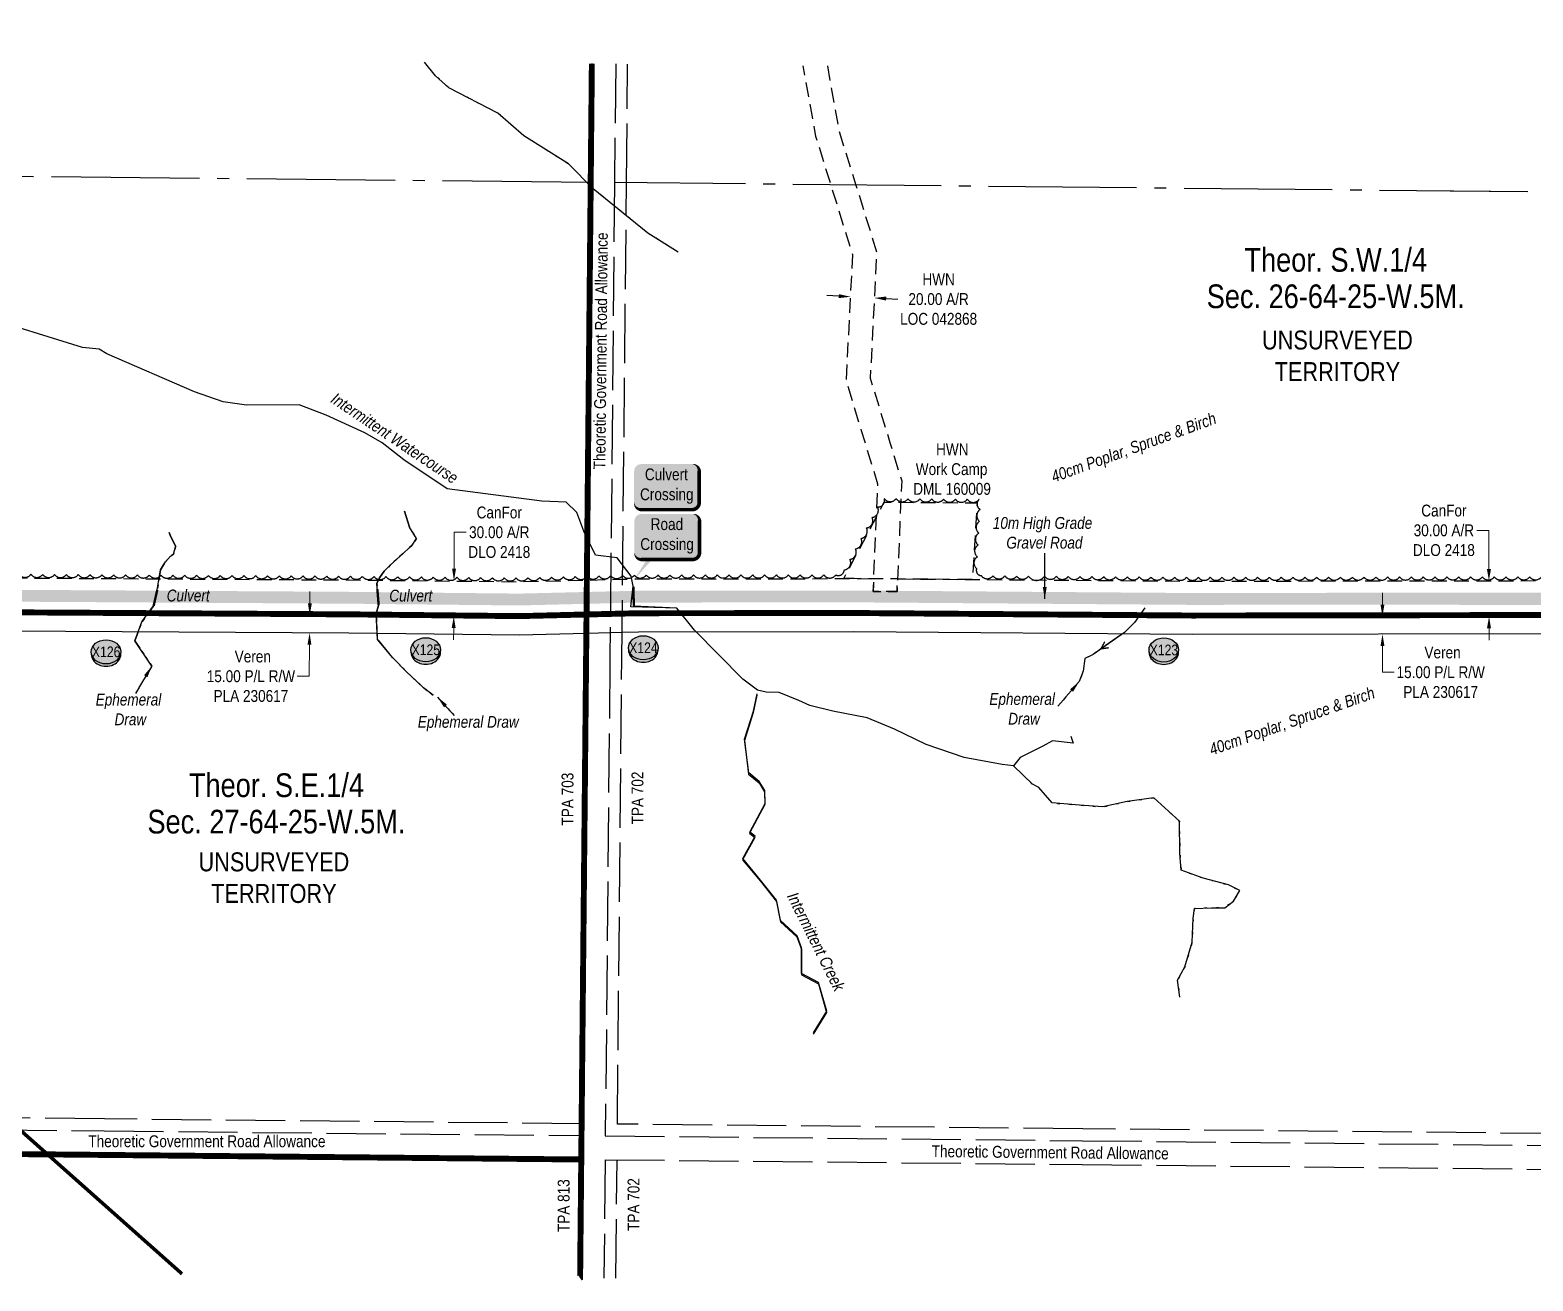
# Model space of a CAD drawing. Extents: x 454172 to 490274, y 6043290 to 6049925.
# Drawn here: x 455440 to 456708, y 6045896 to 6046952 of the extents above; entities that cross this region are included whole.
import ezdxf
from ezdxf.enums import TextEntityAlignment as Align

# ---------------------------------------------------------------- set-up
doc = ezdxf.new("R2010")
doc.units = 0
doc.header["$LTSCALE"] = 5
doc.header["$PDMODE"] = 35
doc.header["$PDSIZE"] = 5
for name, pattern in [('0', [1, 1, 0]), ('CENTERLINEX3', [5, 2.5, -1, 0.5, -1]), ('DASHDOT2', [12.7, 6.35, -3.175, 0, -3.175]), ('foc-ACCESSROAD', [3.75, 2.5, -1.25]), ('foc-QUARTERLINE', [33, 25, -3, 2, -3]), ('foc-TOPO', [1, 0.2, -0.8]), ('foc-TOPO-ephemeral', [6.25, 3.125, -0.625, 0.625, -0.625, 0.625, -0.625]), ('foc-UNSURVEYED', [12.5, 10, -2.5]), ('foc-WHEELTRACKS', [2, 0.4, -1.6])]:
    doc.linetypes.add(name, pattern=pattern)
doc.layers.get('Defpoints').update_dxf_attribs({"color": 9})
for name, color, linetype in [('AS-ROADS', 254, 'Continuous'), ('AS-WILDLIFE', 131, 'DASHDOT2'), ('C-RW', 13, 'Continuous'), ('C-SYMBOL', 7, 'Continuous'), ('CG-NOTES', 7, 'Continuous'), ('F-AR', 190, 'foc-ACCESSROAD'), ('F-WS', 190, 'foc-ACCESSROAD'), ('L-QSEC', 8, 'foc-QUARTERLINE'), ('L-ROAD-T', 7, 'Continuous'), ('L-SECQ', 8, 'foc-QUARTERLINE'), ('L-UNS-T', 3, 'Continuous'), ('L-USEC', 7, 'foc-UNSURVEYED'), ('P-CROSSINGS', 250, 'Continuous'), ('P-PROPOSED', 10, 'Continuous'), ('T-BUSH', 110, '0'), ('T-BUSH-T', 110, 'Continuous'), ('T-DRAW', 143, 'foc-TOPO-ephemeral'), ('T-GENERAL', 48, 'foc-TOPO'), ('T-WATER', 160, 'Continuous'), ('T-WATER-P3', 160, 'foc-WHEELTRACKS'), ('T-WATER-T', 170, 'Continuous')]:
    doc.layers.add(name, color=color, linetype=linetype)
doc.layers.add('AS-TRAPPER BOUNDARY', color=7, linetype='CENTERLINEX3', true_color=0xb85c00, transparency=0.6)
doc.layers.add('AS-TRAPPER-T', color=7, linetype='Continuous', true_color=0xc26100)
for name, color, linetype, lineweight in [('C-RW-T', 13, 'Continuous', 9), ('F-AR-T', 190, 'Continuous', 9), ('F-WS-T', 190, 'Continuous', 9)]:
    doc.layers.add(name, color=color, linetype=linetype, lineweight=lineweight)
doc.styles.add('175L', font='ARIALN.TTF', dxfattribs={"height": 20})
doc.styles.add('80', font='ARIALN.TTF', dxfattribs={"height": 10})
doc.styles.add('80CG', font='ARIALN.TTF', dxfattribs={"height": 10})
doc.styles.add('80L', font='ARIALN.TTF', dxfattribs={"height": 10})
doc.styles.add('80LS', font='ARIALNI.TTF', dxfattribs={"height": 10})
doc.styles.add('Crossing', font='ARIALN.TTF', dxfattribs={"height": 10})
doc.styles.add('foc-LtypeFont', font='ARIALN.TTF', dxfattribs={"height": 7.35})
doc.linetypes.add('foc-TOPO-flowdirection-NOLINE', pattern='A,0,[">",foc-LtypeFont,S=0.3,R=0,X=0,Y=-0.945],-20,[">",foc-LtypeFont,S=0.3,R=0,X=0,Y=-0.945],0', length=20)
doc.dimstyles.new('Compass 5 000', dxfattribs={"dimscale": 5, "dimtxt": 9, "dimasz": 2, "dimexe": 0.2, "dimexo": 0.0625, "dimgap": 0.5, "dimtad": 0, "dimtih": 1, "dimtoh": 1, "dimzin": 0, "dimdsep": 46, "dimtxsty": '80CG', "dimcen": 0.1, "dimse1": 1, "dimse2": 1, "dimclrd": 256, "dimclrt": 256, "dimaunit": 1, "dimadec": 4, "dimazin": 0, "dimtfac": 0.06, "dimtofl": 0, "dimtmove": 0, "dimatfit": 1, "dimfxl": 0.2, "dimtolj": 1, "dimtzin": 0, "dimlwd": -1, "dimarcsym": 0})

# ---------------------------------------------------------------- blocks, each defined once
blk = doc.blocks.new('*D295')
at = {"layer": 'Defpoints', "color": 0, "transparency": 16777216}
for p in [(456132.3, 6046729.7), (456152.1, 6046725.6), (456152.3, 6046728.7)]:
    blk.add_point(p, dxfattribs=at)
at = {"layer": 'F-AR', "transparency": 16777216}
for p, q in [((456122.2, 6046727.1), (456112.2, 6046727.6)), ((456162.1, 6046725.1), (456172.1, 6046724.6))]:
    blk.add_line(p, q, dxfattribs=at)
for points in [[(456122.3, 6046728.8), (456122.1, 6046725.5), (456132.2, 6046726.6)], [(456162.2, 6046726.8), (456162.1, 6046723.4), (456152.1, 6046725.6)]]:
    blk.add_solid(points, dxfattribs=at)
at = {"layer": 'F-AR', "transparency": 16777216, "insert": (456206.4, 6046724.6), "char_height": 10, "attachment_point": 5, "style": '80CG'}
blk.add_mtext('\\A1;HWN\\P20.00 A/R\\PLOC 042868', dxfattribs=at)
blk = doc.blocks.new('*D296')
at = {"layer": 'C-RW-T', "transparency": 16777216}
for p, q in [((455676, 6046468), (455676.1, 6046478)), ((455675.7, 6046433), (455675.4, 6046406.4)), ((455675.4, 6046406.4), (455665.4, 6046406.4))]:
    blk.add_line(p, q, dxfattribs=at)
for points in [[(455674.4, 6046468), (455677.7, 6046468), (455675.9, 6046458)], [(455674, 6046433.1), (455677.3, 6046433), (455675.8, 6046443)]]:
    blk.add_solid(points, dxfattribs=at)
at = {"layer": 'Defpoints', "color": 0, "transparency": 16777216}
for p in [(455747.3, 6046457.3), (455675.8, 6046443), (455747.1, 6046442.3)]:
    blk.add_point(p, dxfattribs=at)
at = {"layer": 'C-RW-T', "transparency": 16777216, "insert": (455626.3, 6046406.4), "char_height": 10, "attachment_point": 5, "style": '80CG'}
blk.add_mtext('\\A1; Veren\\P15.00 P/L R/W\\PPLA 230617', dxfattribs=at)
blk = doc.blocks.new('*D298')
at = {"layer": 'C-RW-T', "transparency": 16777216}
for p, q in [((456580.7, 6046466.9), (456580.7, 6046476.9)), ((456580.8, 6046431.9), (456580.8, 6046409.8)), ((456580.8, 6046409.8), (456590.8, 6046409.8))]:
    blk.add_line(p, q, dxfattribs=at)
for points in [[(456582.4, 6046466.9), (456579.1, 6046466.9), (456580.8, 6046456.9)], [(456582.5, 6046431.9), (456579.1, 6046431.9), (456580.8, 6046441.9)]]:
    blk.add_solid(points, dxfattribs=at)
at = {"layer": 'Defpoints', "color": 0, "transparency": 16777216}
for p in [(456484.2, 6046456.8), (456484.2, 6046441.8), (456580.8, 6046441.9)]:
    blk.add_point(p, dxfattribs=at)
at = {"layer": 'C-RW-T', "transparency": 16777216, "insert": (456629.9, 6046409.8), "char_height": 10, "attachment_point": 5, "style": '80CG'}
blk.add_mtext('\\A1; Veren\\P15.00 P/L R/W\\PPLA 230617', dxfattribs=at)
blk = doc.blocks.new('*D299')
at = {"layer": 'Defpoints', "color": 0, "transparency": 16777216}
for p in [(455605.2, 6046488.3), (455797.6, 6046487.1), (455605, 6046458.3)]:
    blk.add_point(p, dxfattribs=at)
at = {"layer": 'F-AR-T', "transparency": 16777216}
for p, q in [((455797.7, 6046497.1), (455797.8, 6046527.9)), ((455797.8, 6046527.9), (455807.8, 6046527.9)), ((455797.4, 6046447.1), (455797.3, 6046437.1))]:
    blk.add_line(p, q, dxfattribs=at)
for points in [[(455796, 6046497.2), (455799.3, 6046497.1), (455797.6, 6046487.1)], [(455795.7, 6046447.2), (455799, 6046447.1), (455797.4, 6046457.1)]]:
    blk.add_solid(points, dxfattribs=at)
at = {"layer": 'F-AR-T', "transparency": 16777216, "insert": (455835.8, 6046527.9), "char_height": 10, "attachment_point": 5, "style": '80CG'}
blk.add_mtext('\\A1;CanFor\\P30.00 A/R\\PDLO 2418', dxfattribs=at)
blk = doc.blocks.new('*D301')
at = {"layer": 'Defpoints', "color": 0, "transparency": 16777216}
for p in [(456647.8, 6046487), (456647.8, 6046457), (456670.7, 6046457)]:
    blk.add_point(p, dxfattribs=at)
at = {"layer": 'F-AR-T', "transparency": 16777216}
for p, q in [((456670.5, 6046529.5), (456660.5, 6046529.5)), ((456670.6, 6046497), (456670.5, 6046529.5)), ((456670.7, 6046447), (456670.7, 6046437))]:
    blk.add_line(p, q, dxfattribs=at)
for points in [[(456672.3, 6046497), (456668.9, 6046497), (456670.6, 6046487)], [(456672.3, 6046447), (456669, 6046447), (456670.7, 6046457)]]:
    blk.add_solid(points, dxfattribs=at)
at = {"layer": 'F-AR-T', "transparency": 16777216, "insert": (456632.6, 6046529.5), "char_height": 10, "attachment_point": 5, "style": '80CG'}
blk.add_mtext('\\A1;CanFor\\P30.00 A/R\\PDLO 2418', dxfattribs=at)
blk = doc.blocks.new('xing2')
h = blk.add_hatch(color=50)
h.dxf.hatch_style = 1
edge = h.paths.add_edge_path()
edge.add_ellipse((0, 0), major_axis=(-12.5, 0), ratio=0.816297, start_angle=0, end_angle=360)
h = blk.add_hatch(color=250)
h.dxf.hatch_style = 1
edge = h.paths.add_edge_path()
edge.add_ellipse((0, -2), major_axis=(-12.5, 0), ratio=0.816297, start_angle=0, end_angle=180)
edge.add_line((12.5, -2), (12.5, 0))
edge.add_ellipse((0, 0), major_axis=(-12.5, 0), ratio=0.816297, start_angle=0, end_angle=180, ccw=False)
edge.add_line((-12.5, 0), (-12.5, -2))
at = {"color": 250}
blk.add_ellipse((0, 0), major_axis=(-12.5, 0), ratio=0.816297, dxfattribs=at)
blk.add_ellipse((0, -2), major_axis=(-12.5, 0), ratio=0.816297, start_param=0, end_param=3.141593, dxfattribs=at)
at = {"color": 250, "style": 'Crossing'}
blk.add_attdef('CROSSING', text='', height=9, dxfattribs=at).set_placement((0.1, 0), align=Align.MIDDLE_CENTER)
at = {"color": 250, "style": 'Crossing', "flags": 1}
for tag, p in [('OWNER', (0.1, -12.5)), ('DESCRIPTION', (0.1, -25.8)), ('LOCATION', (0.1, -39.3)), ('DWG_REF', (0.1, -52.8))]:
    blk.add_attdef(tag, text='', height=9, dxfattribs=at).set_placement(p, align=Align.MIDDLE_CENTER)
blk = doc.blocks.new('*U302')
h = blk.add_hatch(color=59)
edge = h.paths.add_edge_path()
edge.add_line((-21.5, -20), (21.5, -20))
edge.add_arc((21.5, -14), 6, 270, 360)
edge.add_line((27.5, -14), (27.5, 12.5))
edge.add_arc((21.5, 12.5), 6, 0, 90)
edge.add_line((21.5, 18.5), (-21.5, 18.5))
edge.add_arc((-21.5, 12.5), 6, 90, 180)
edge.add_line((-27.5, 12.5), (-27.5, -14))
edge.add_arc((-21.5, -14), 6, 180, 270)
at = {"color": 1, "flags": 128}
blk.add_lwpolyline([(-21.5, -20, 3, 3, 0), (21.5, -20, 3, 3, 0.414214), (27.5, -14, 3, 3, 0), (27.5, 12.5, 3, 0, 0.414214), (21.5, 18.5, 0, 0, 0), (-21.5, 18.5, 0, 0, 0.414214), (-27.5, 12.5, 0, 0, 0), (-27.5, -14, 0, 3, 0.414214)], format="xyseb", close=True, dxfattribs=at)
blk.add_lwpolyline([(-28.3, -37.9, 0, 7.5, 0), (0, 0, 0, 0, 0)], format="xyseb", dxfattribs=at)
at = {"color": 1, "style": '80'}
blk.add_attdef('ENTER_TEXT_001', (-36, -5), '', height=10, dxfattribs=at)
blk = doc.blocks.new('*U263')
h = blk.add_hatch(color=254)
edge = h.paths.add_edge_path()
edge.add_line((-21.5, -20), (21.5, -20))
edge.add_arc((21.5, -14), 6, 270, 360)
edge.add_line((27.5, -14), (27.5, 12.5))
edge.add_arc((21.5, 12.5), 6, 0, 90)
edge.add_line((21.5, 18.5), (-21.5, 18.5))
edge.add_arc((-21.5, 12.5), 6, 90, 180)
edge.add_line((-27.5, 12.5), (-27.5, -14))
edge.add_arc((-21.5, -14), 6, 180, 270)
at = {"color": 160, "flags": 128}
blk.add_lwpolyline([(-21.5, -20, 3, 3, 0), (21.5, -20, 3, 3, 0.414214), (27.5, -14, 3, 3, 0), (27.5, 12.5, 3, 0, 0.414214), (21.5, 18.5, 0, 0, 0), (-21.5, 18.5, 0, 0, 0.414214), (-27.5, 12.5, 0, 0, 0), (-27.5, -14, 0, 3, 0.414214)], format="xyseb", close=True, dxfattribs=at)
at = {"color": 160, "style": '80'}
blk.add_attdef('ENTER_TEXT_001', (-26.8, -4.9), '', height=10, dxfattribs=at)

msp = doc.modelspace()

# ---------------------------------------------------------------- hatches: boundary and pattern name
at = {"layer": 'AS-ROADS'}
h = msp.add_hatch(color=256, dxfattribs=at)
h.dxf.hatch_style = 1
edge = h.paths.add_edge_path()
edge.add_line((456634.794, 6046476.731), (456634.7, 6046466.736))
edge.add_line((456634.7, 6046466.736), (456846.564, 6046465.958))
edge.add_line((456846.564, 6046465.958), (457016.924, 6046464.321))
edge.add_line((457016.924, 6046464.321), (457091.383, 6046463.552))
edge.add_arc((457091.435, 6046468.549), 4.997, 269.407846, 269.76504)
edge.add_line((457091.414, 6046463.552), (457193.538, 6046463.133))
edge.add_arc((457193.558, 6046468.13), 4.997, 269.765043, 269.973672)
edge.add_line((457193.556, 6046463.133), (457343.601, 6046463.064))
edge.add_line((457343.601, 6046463.064), (457439.342, 6046462.347))
edge.add_arc((457439.38, 6046467.345), 4.997, 269.571222, 270.419859)
edge.add_line((457439.416, 6046462.347), (457539.664, 6046463.082))
edge.add_arc((457539.628, 6046468.079), 4.997, 270.419853, 270.88764)
edge.add_line((457539.705, 6046463.082), (457565.832, 6046463.487))
edge.add_line((457565.832, 6046463.487), (457565.677, 6046473.481))
edge.add_line((457565.677, 6046473.481), (457539.571, 6046473.076))
edge.add_line((457539.571, 6046473.076), (457439.38, 6046472.342))
edge.add_line((457439.38, 6046472.342), (457343.658, 6046473.059))
edge.add_arc((457343.621, 6046468.061), 4.997, 89.571226, 89.973667)
edge.add_line((457343.623, 6046473.059), (457193.57, 6046473.128))
edge.add_line((457193.57, 6046473.128), (457091.471, 6046473.546))
edge.add_line((457091.471, 6046473.546), (457017.02, 6046474.316))
edge.add_line((457017.02, 6046474.316), (456846.645, 6046475.953))
edge.add_arc((456846.597, 6046470.956), 4.998, 89.449458, 89.789704)
edge.add_line((456846.615, 6046475.953), (456634.794, 6046476.731))

# ---------------------------------------------------------------- linework, layer by layer
at = {"layer": 'AS-ROADS', "const_width": 9.995, "flags": 128}
msp.add_lwpolyline([(456734.592, 6046472.121), (456420.301, 6046471.653), (456134.985, 6046473.788), (455952.952, 6046473.609), (455939.194, 6046473.274), (455909.025, 6046472.538), (455852.578, 6046471.162), (455709.039, 6046472.666), (455373.955, 6046474.67), (455232.298, 6046473.794), (455204.668, 6046474.13), (455177.207, 6046475.471), (455149.812, 6046477.818), (455122.523, 6046481.167), (455106.751, 6046483.693), (455095.51, 6046485.493), (455041.379, 6046497.244), (454794.658, 6046560.354), (454629.2, 6046592.13), (454458.859, 6046619.646), (454303.365, 6046645.711)], dxfattribs=at)
at = {"layer": 'AS-TRAPPER BOUNDARY', "const_width": 5, "flags": 128}
for points in [[(455913.896, 6046923.297), (455913.896, 6046923.297), (455904.952, 6045998.731)], [(455904.952, 6045998.731), (454174.773, 6046015.265)], [(455904.952, 6045998.731), (455903.986, 6045898.81), (455903.897, 6045898.752)]]:
    msp.add_lwpolyline(points, dxfattribs=at)
at = {"layer": 'AS-WILDLIFE', "const_width": 3, "flags": 128}
msp.add_lwpolyline([(455568.221, 6045902.196), (455157.239, 6046267.513), (454385.36, 6046585.346), (454181.29, 6046669.374)], dxfattribs=at)
at = {"layer": 'C-RW'}
for points in [[(455373.956, 6046459.678), (455708.915, 6046457.674), (455852.682, 6046456.168), (455909.39, 6046457.551), (455939.558, 6046458.286), (455953.141, 6046458.617), (456134.936, 6046458.796), (456420.256, 6046456.66), (456734.614, 6046457.128)], [(456734.472, 6046442.147), (456420.213, 6046441.678), (456134.889, 6046443.814), (455953.333, 6046443.635), (455939.413, 6046443.297), (455909.245, 6046442.561), (455852.788, 6046441.185), (455708.793, 6046442.694), (455373.959, 6046444.696)]]:
    msp.add_lwpolyline(points, dxfattribs=at)
at = {"layer": 'F-AR', "flags": 128}
msp.add_lwpolyline([(456112.524, 6046921.319), (456122.348, 6046866.679), (456136.607, 6046820.843), (456154.134, 6046764.511), (456148.702, 6046658.063), (456162.324, 6046613.463), (456165.31, 6046603.686), (456175.238, 6046571.178), (456171.301, 6046477.927), (456151.283, 6046477.962), (456155.111, 6046568.606), (456144.351, 6046603.835), (456141.365, 6046613.61), (456128.548, 6046655.577), (456133.979, 6046761.971), (456115.594, 6046821.056), (456102.881, 6046861.92), (456092.166, 6046921.521)], dxfattribs=at)
msp.add_lwpolyline([(455059.363, 6046496.437), (455079.322, 6046493.075), (455081.296, 6046500.916), (455081.917, 6046503.386), (455104.68, 6046499.295), (455111.66, 6046498.04), (455141.597, 6046493.916), (455171.677, 6046491.021), (455232.067, 6046488.932), (455373.953, 6046489.68), (455709.162, 6046487.674), (455852.474, 6046486.174), (455909.68, 6046487.569), (455939.849, 6046488.304), (455952.761, 6046488.619), (456126.408, 6046488.79), (456135.034, 6046488.798), (456151.735, 6046488.672), (456151.516, 6046483.487), (456151.283, 6046477.962), (456171.301, 6046477.927), (456171.535, 6046483.488), (456171.748, 6046488.523), (456234.908, 6046488.05), (456420.347, 6046486.661), (456734.898, 6046487.131), (456754.717, 6046487.16), (457059.866, 6046484.642), (457323.295, 6046484.205), (457533.595, 6046482.926), (457533.584, 6046479.738), (457533.57, 6046475.54), (457539.908, 6046475.529), (457553.58, 6046475.506), (457553.595, 6046479.706), (457553.606, 6046482.869), (457570.138, 6046482.964), (457630.991, 6046483.319), (457969.042, 6046480.712), (458122.864, 6046481.705), (458261.311, 6046481.375), (458364.971, 6046480.961), (458417.664, 6046480.752), (458432.657, 6046480.692), (458501.101, 6046480.082), (458857.267, 6046480.254), (459061.426, 6046484.053), (459069.037, 6046484.343), (459076.631, 6046484.93), (459084.196, 6046485.814), (459091.721, 6046486.992), (459099.195, 6046488.463), (459113.941, 6046492.275), (459170.123, 6046509.165), (459189.988, 6046515.137), (459190.163, 6046511.08), (459190.398, 6046505.644), (459200.277, 6046508.473), (459210.158, 6046511.303), (459209.904, 6046517.165), (459209.736, 6046521.073), (459230.463, 6046527.304), (459308.029, 6046552.046), (459417.53, 6046584.612), (459424.954, 6046586.676), (459432.448, 6046588.473), (459440.001, 6046589.999), (459447.605, 6046591.255), (459455.248, 6046592.237), (459462.922, 6046592.944), (459470.616, 6046593.376), (459478.32, 6046593.532), (459486.026, 6046593.413), (459493.722, 6046593.016), (459501.399, 6046592.344), (459509.047, 6046591.398), (459516.656, 6046590.178), (459524.216, 6046588.687), (459531.718, 6046586.925), (459539.153, 6046584.895), (459546.509, 6046582.6), (459553.779, 6046580.044), (459560.952, 6046577.228), (459568.02, 6046574.157), (459574.974, 6046570.836), (459588.501, 6046563.455), (459616.17, 6046547.045), (459609.348, 6046540.624), (459603.89, 6046535.487), (459601.939, 6046533.866), (459596.254, 6046529.143), (459592.624, 6046526.128), (459573.197, 6046537.65), (459567.434, 6046540.93), (459561.557, 6046544.001), (459555.574, 6046546.859), (459549.492, 6046549.502), (459543.32, 6046551.925), (459537.064, 6046554.124), (459530.734, 6046556.099), (459524.337, 6046557.845), (459517.882, 6046559.361), (459511.377, 6046560.645), (459504.829, 6046561.694), (459498.248, 6046562.508), (459491.643, 6046563.086), (459485.021, 6046563.428), (459478.391, 6046563.531), (459471.761, 6046563.396), (459465.14, 6046563.025), (459458.538, 6046562.416), (459451.961, 6046561.571), (459445.418, 6046560.491), (459438.919, 6046559.177), (459426.082, 6046555.855), (459316.865, 6046523.374), (459239.34, 6046498.645), (459200.085, 6046486.844), (459169.843, 6046477.752), (459122.578, 6046463.544), (459114.114, 6046461.178), (459105.564, 6046459.145), (459096.94, 6046457.448), (459088.258, 6046456.088), (459079.529, 6046455.069), (459061.984, 6046454.056), (458857.554, 6046450.253), (458501.027, 6046450.08), (458432.606, 6046450.69), (458364.698, 6046450.96), (458261.195, 6046451.373), (458122.924, 6046451.703), (457969.024, 6046450.71), (457630.832, 6046453.317), (457569.864, 6046453.493), (457546.994, 6046453.559), (457546.603, 6046465.763), (457539.817, 6046465.775), (457526.591, 6046465.797), (457526.981, 6046453.616), (457323.227, 6046454.203), (457059.717, 6046454.64), (456754.616, 6046457.158), (456734.614, 6046457.128), (456420.256, 6046456.66), (456134.936, 6046458.796), (455953.141, 6046458.617), (455939.558, 6046458.286), (455909.39, 6046457.551), (455852.682, 6046456.168), (455708.915, 6046457.674), (455373.956, 6046459.678), (455232.253, 6046458.801), (455204.212, 6046459.142), (455176.201, 6046460.51), (455148.259, 6046462.904), (455120.424, 6046466.32), (455104.381, 6046468.889), (455092.732, 6046470.755), (455037.93, 6046482.652), (454791.383, 6046545.717), (454626.591, 6046577.365), (454456.425, 6046604.853), (454300.887, 6046630.925), (454301.087, 6046650.81), (454301.192, 6046661.295), (454461.297, 6046634.456), (454631.813, 6046606.912), (454756.046, 6046583.072), (454756.675, 6046582.932), (454797.936, 6046575.009), (454864.847, 6046557.86), (454868.492, 6046556.926), (454866.285, 6046548.153), (454866.056, 6046547.244), (454865.546, 6046545.22), (455001.31, 6046511.048), (455040.102, 6046501.283), (455059.363, 6046496.437)], close=True, dxfattribs=at)
at = {"layer": 'F-WS', "flags": 128}
msp.add_lwpolyline([(456135.034, 6046488.798), (456126.408, 6046488.79), (456131.516, 6046498.478), (456153.946, 6046541.017), (456160.462, 6046553.375), (456174.481, 6046553.248), (456238.867, 6046552.667), (456235.547, 6046498.482), (456234.908, 6046488.05), (456171.748, 6046488.523), (456151.735, 6046488.672), (456135.034, 6046488.798)], close=True, dxfattribs=at)
at = {"layer": 'L-QSEC'}
msp.add_line((456703.425, 6046815.147), (456638.008, 6046815.806), dxfattribs=at)
at = {"layer": 'L-SECQ'}
for p, q in [((455912.927, 6046823.109), (455142.645, 6046830.895)), ((456703.422, 6046815.151), (455933.032, 6046822.914))]:
    msp.add_line(p, q, dxfattribs=at)
at = {"layer": 'L-USEC'}
for p, q in [((455913.896, 6046923.297), (455912.927, 6046823.109)), ((455934.001, 6046923.096), (455933.032, 6046822.914)), ((455943.084, 6046822.805), (455944.053, 6046922.996)), ((455912.927, 6046823.109), (455909.037, 6046420.965)), ((455933.032, 6046822.914), (455929.143, 6046420.771)), ((455939.195, 6046420.662), (455943.084, 6046822.805)), ((455909.037, 6046420.965), (455905.146, 6046018.837)), ((455929.143, 6046420.77), (455925.252, 6046018.634)), ((455935.402, 6046028.585), (455939.195, 6046420.662)), ((455502.683, 6046032.953), (455100.12, 6046037.017)), ((455100.026, 6046026.964), (455502.591, 6046022.901)), ((455905.243, 6046028.89), (455502.683, 6046032.953)), ((456327.908, 6046024.624), (455935.402, 6046028.585)), ((456730.476, 6046020.56), (456327.908, 6046024.624)), ((455502.591, 6046022.901), (455905.146, 6046018.837)), ((455925.252, 6046018.634), (456327.823, 6046014.571)), ((456327.823, 6046014.571), (456730.393, 6046010.507)), ((455099.823, 6046006.859), (455502.388, 6046002.795)), ((455502.388, 6046002.795), (455904.952, 6045998.731)), ((455904.952, 6045998.731), (455903.986, 6045898.81)), ((455925.058, 6045998.529), (455924.091, 6045898.607)), ((455925.058, 6045998.529), (456327.62, 6045994.466)), ((455934.144, 6045898.506), (455935.109, 6045998.427)), ((456327.62, 6045994.466), (456730.19, 6045990.402))]:
    msp.add_line(p, q, dxfattribs=at)
at = {"layer": 'P-PROPOSED', "flags": 128}
msp.add_lwpolyline([(456734.612, 6046458.128, 5, 5, 0), (456420.259, 6046457.66, 5, 5, 0), (456134.939, 6046459.795, 5, 5, 0), (455953.129, 6046459.616, 4.997, 4.997, 0), (455939.534, 6046459.285, 4.997, 4.997, 0), (455909.366, 6046458.55, 4.997, 4.997, 0), (455852.675, 6046457.168, 4.997, 4.997, 0), (455708.924, 6046458.673, 4.997, 4.997, 0), (455373.956, 6046460.677, 4.997, 4.997, 0)], format="xyseb", dxfattribs=at)
at = {"layer": 'T-BUSH', "flags": 128}
msp.add_lwpolyline([(454659.415, 6046604.686, 0.52056705), (454669.218, 6046602.804, 0.52056705), (454679.022, 6046600.922, 0.52056705), (454688.825, 6046599.04, 0.52056705), (454698.628, 6046597.157, 0.52056705), (454708.432, 6046595.275, 0.52056705), (454718.235, 6046593.393, 0.52056705), (454728.039, 6046591.511, 0.52056705), (454737.842, 6046589.629, 0.52056705), (454747.646, 6046587.747, 0.52056705), (454757.449, 6046585.865, 0.52056705), (454767.174, 6046583.614, 0.52056705), (454776.897, 6046581.353, 0.52056705), (454786.621, 6046579.093, 0.52056705), (454796.344, 6046576.832, 0.52056705), (454806.067, 6046574.572, 0.52056705), (454815.79, 6046572.311, 0.52056705), (454825.513, 6046570.051, 0.52056705), (454835.236, 6046567.791, 0.52056705), (454844.96, 6046565.53, 0.52056705), (454854.683, 6046563.27, 0.52056705), (454864.406, 6046561.009, 0.52056705), (454868.418, 6046568.106, 0.52056705), (454870.854, 6046577.787, 0.52056705), (454873.289, 6046587.467, 0.52056705), (454875.724, 6046597.148, 0.52056705), (454878.159, 6046606.829, 0.52056705), (454880.595, 6046616.51, 0.52056705), (454883.03, 6046626.191, 0.52056705), (454885.465, 6046635.872, 0.52056705), (454887.9, 6046645.553, 0.52056705), (454890.336, 6046655.233, 0.52056705), (454892.771, 6046664.914, 0.52056705), (454902.337, 6046662.647, 0.52056705), (454912.013, 6046660.195, 0.52056705), (454921.69, 6046657.743, 0.52056705), (454931.366, 6046655.29, 0.52056705), (454941.043, 6046652.838, 0.52056705), (454950.719, 6046650.385, 0.52056705), (454960.396, 6046647.933, 0.52056705), (454970.072, 6046645.48, 0.52056705), (454979.749, 6046643.028, 0.52056705), (454989.425, 6046640.575, 0.52056705), (454999.102, 6046638.123, 0.52056705), (455008.778, 6046635.67, 0.52056705), (455018.455, 6046633.218, 0.52056705), (455028.131, 6046630.765, 0.52056705), (455037.808, 6046628.313, 0.52056705), (455047.484, 6046625.861, 0.52056705), (455057.161, 6046623.408, 0.52056705), (455066.837, 6046620.956, 0.52056705), (455076.514, 6046618.503, 0.52056705), (455086.19, 6046616.051, 0.52056705), (455095.867, 6046613.598, 0.52056705), (455105.543, 6046611.146, 0.52056705), (455110.61, 6046605.942, 0.52056705), (455108.174, 6046596.261, 0.52056705), (455105.739, 6046586.58, 0.52056705), (455103.304, 6046576.899, 0.52056705), (455100.868, 6046567.219, 0.52056705), (455098.433, 6046557.538, 0.52056705), (455095.997, 6046547.857, 0.52056705), (455093.562, 6046538.176, 0.52056705), (455091.127, 6046528.495, 0.52056705), (455088.691, 6046518.815, 0.52056705), (455086.256, 6046509.134, 0.52056705), (455092.079, 6046504.906, 0.52056705), (455101.939, 6046503.342, 0.52056705), (455111.798, 6046501.779, 0.52056705), (455121.657, 6046500.215, 0.52056705), (455131.516, 6046498.652, 0.52056705), (455141.376, 6046497.089, 0.52056705), (455151.31, 6046496.113, 0.52056705), (455161.246, 6046495.157, 0.52056705), (455171.183, 6046494.202, 0.52056705), (455181.164, 6046494.107, 0.52056705), (455191.146, 6046494.041, 0.52056705), (455201.128, 6046493.976, 0.52056705), (455211.11, 6046493.911, 0.52056705), (455221.093, 6046493.845, 0.52056705), (455231.075, 6046493.78, 0.52056705), (455241.057, 6046493.714, 0.52056705), (455251.039, 6046493.649, 0.52056705), (455261.022, 6046493.583, 0.52056705), (455271.004, 6046493.518, 0.52056705), (455280.986, 6046493.453, 0.52056705), (455290.968, 6046493.387, 0.52056705), (455300.951, 6046493.322, 0.52056705), (455310.933, 6046493.256, 0.52056705), (455320.915, 6046493.191, 0.52056705), (455330.897, 6046493.125, 0.52056705), (455340.88, 6046493.06, 0.52056705), (455350.862, 6046492.995, 0.52056705), (455360.844, 6046492.929, 0.52056705), (455370.826, 6046492.864, 0.52056705), (455380.809, 6046492.804, 0.52056705), (455390.791, 6046492.745, 0.52056705), (455400.773, 6046492.686, 0.52056705), (455410.755, 6046492.627, 0.52056705), (455420.738, 6046492.569, 0.52056705), (455430.72, 6046492.51, 0.52056705), (455440.702, 6046492.451, 0.52056705), (455450.685, 6046492.393, 0.52056705), (455460.667, 6046492.334, 0.52056705), (455470.649, 6046492.275, 0.52056705), (455480.632, 6046492.216, 0.52056705), (455490.614, 6046492.158, 0.52056705), (455500.596, 6046492.099, 0.52056705), (455510.578, 6046492.04, 0.52056705), (455520.561, 6046491.982, 0.52056705), (455530.543, 6046491.923, 0.52056705), (455540.525, 6046491.864, 0.52056705), (455550.508, 6046491.805, 0.52056705), (455560.49, 6046491.747, 0.52056705), (455570.472, 6046491.688, 0.52056705), (455580.454, 6046491.629, 0.52056705), (455590.437, 6046491.571, 0.52056705), (455600.419, 6046491.512, 0.52056705), (455610.401, 6046491.453, 0.52056705), (455620.384, 6046491.394, 0.52056705), (455630.366, 6046491.336, 0.52056705), (455640.348, 6046491.277, 0.52056705), (455650.33, 6046491.218, 0.52056705), (455660.313, 6046491.16, 0.52056705), (455670.295, 6046491.101, 0.52056705), (455680.277, 6046491.042, 0.52056705), (455690.26, 6046490.983, 0.52056705), (455700.242, 6046490.925, 0.52056705), (455710.224, 6046490.856, 0.52056705), (455720.206, 6046490.753, 0.52056705), (455730.188, 6046490.649, 0.52056705), (455740.17, 6046490.546, 0.52056705), (455750.152, 6046490.442, 0.52056705), (455760.134, 6046490.339, 0.52056705), (455770.116, 6046490.235, 0.52056705), (455780.098, 6046490.132, 0.52056705), (455790.079, 6046490.028, 0.52056705), (455800.061, 6046489.925, 0.52056705), (455810.043, 6046489.821, 0.52056705), (455820.025, 6046489.718, 0.52056705), (455830.007, 6046489.614, 0.52056705), (455839.989, 6046489.511, 0.52056705), (455849.971, 6046489.407, 0.52056705), (455859.951, 6046489.618, 0.52056705), (455869.93, 6046489.862, 0.52056705), (455879.91, 6046490.106, 0.52056705), (455889.889, 6046490.35, 0.52056705), (455899.869, 6046490.595, 0.52056705), (455909.848, 6046490.839, 0.52056705), (455919.828, 6046491.083, 0.52056705), (455929.807, 6046491.327, 0.52056705), (455939.787, 6046491.572, 0.52056705), (455949.766, 6046491.816, 0.52056705), (455959.748, 6046491.856, 0.52056705), (455969.731, 6046491.867, 0.52056705), (455979.713, 6046491.878, 0.52056705), (455989.695, 6046491.889, 0.52056705), (455999.678, 6046491.899, 0.52056705), (456009.66, 6046491.91, 0.52056705), (456019.643, 6046491.921, 0.52056705), (456029.625, 6046491.932, 0.52056705), (456039.608, 6046491.942, 0.52056705), (456049.603, 6046491.941, 0.52056705), (456059.597, 6046491.94, 0.52056705), (456069.592, 6046491.939, 0.52056705), (456079.587, 6046491.938, 0.52056705), (456089.582, 6046491.937, 0.52056705), (456099.577, 6046491.936, 0.52056705), (456109.572, 6046491.905, 0.52056705), (456119.566, 6046491.873, 0.52056705), (456126.933, 6046496.215, 0.52056705), (456131.594, 6046505.056, 0.52056705), (456136.256, 6046513.897, 0.52056705), (456140.918, 6046522.738, 0.52056705), (456145.579, 6046531.579, 0.52056705), (456150.241, 6046540.42, 0.52056705), (456154.903, 6046549.261, 0.52056705), (456160.598, 6046556.372, 0.52056705), (456170.592, 6046556.282, 0.52056705), (456180.587, 6046556.192, 0.52056705), (456190.581, 6046556.101, 0.52056705), (456200.576, 6046556.011, 0.52056705), (456210.57, 6046555.921, 0.52056705), (456220.564, 6046555.831, 0.52056705), (456230.559, 6046555.74, 0.52056705), (456240.553, 6046555.65, 0.52056705), (456241.533, 6046547.158, 0.52056705), (456240.922, 6046537.181, 0.52056705), (456240.311, 6046527.205, 0.52056705), (456239.7, 6046517.229, 0.52056705), (456239.088, 6046507.253, 0.52056705), (456238.477, 6046497.277, 0.52056705), (456242.286, 6046491.397, 0.52056705), (456252.28, 6046491.249, 0.52056705), (456262.273, 6046491.101, 0.52056705), (456272.181, 6046490.954, 0.52056705), (456282.175, 6046490.905, 0.52056705), (456295.74, 6046490.84, 0.52056705), (456305.722, 6046490.766, 0.52056705), (456315.705, 6046490.692, 0.52056705), (456325.687, 6046490.619, 0.52056705), (456335.669, 6046490.545, 0.52056705), (456345.651, 6046490.471, 0.52056705), (456355.633, 6046490.397, 0.52056705), (456365.616, 6046490.323, 0.52056705), (456375.598, 6046490.25, 0.52056705), (456385.58, 6046490.176, 0.52056705), (456395.562, 6046490.102, 0.52056705), (456405.544, 6046490.028, 0.52056705), (456415.527, 6046489.955, 0.52056705), (456425.509, 6046489.949, 0.52056705), (456435.491, 6046489.965, 0.52056705), (456445.474, 6046489.981, 0.52056705), (456455.456, 6046489.997, 0.52056705), (456465.439, 6046490.013, 0.52056705), (456475.421, 6046490.028, 0.52056705), (456485.404, 6046490.044, 0.52056705), (456495.386, 6046490.06, 0.52056705), (456505.368, 6046490.076, 0.52056705), (456515.351, 6046490.091, 0.52056705), (456525.333, 6046490.107, 0.52056705), (456535.316, 6046490.123, 0.52056705), (456545.298, 6046490.139, 0.52056705), (456555.281, 6046490.154, 0.52056705), (456565.263, 6046490.17, 0.52056705), (456575.246, 6046490.186, 0.52056705), (456585.228, 6046490.202, 0.52056705), (456595.211, 6046490.217, 0.52056705), (456605.193, 6046490.233, 0.52056705), (456615.175, 6046490.249, 0.52056705), (456625.158, 6046490.265, 0.52056705), (456635.14, 6046490.281, 0.52056705), (456645.123, 6046490.296, 0.52056705), (456655.105, 6046490.312, 0.52056705), (456665.088, 6046490.328, 0.52056705), (456675.07, 6046490.344, 0.52056705), (456685.053, 6046490.359, 0.52056705), (456695.035, 6046490.375, 0.52056705), (456705.017, 6046490.391, 0.52056705), (456715, 6046490.407, 0.52056705), (456724.982, 6046490.422, 0.52056705), (456734.965, 6046490.438, 0.52056705), (456744.947, 6046490.453, 0.52056705), (456754.93, 6046490.438, 0.52056705), (456764.912, 6046490.356, 0.52056705), (456774.894, 6046490.275, 0.52056705), (456784.876, 6046490.194, 0.52056705), (456794.858, 6046490.112, 0.52056705), (456804.84, 6046490.031, 0.52056705), (456814.822, 6046489.95, 0.52056705), (456824.805, 6046489.868, 0.52056705), (456834.787, 6046489.787, 0.52056705), (456844.769, 6046489.705, 0.52056705), (456854.751, 6046489.624, 0.52056705), (456864.733, 6046489.543, 0.52056705), (456874.715, 6046489.461, 0.52056705), (456884.697, 6046489.38, 0.52056705), (456894.679, 6046489.299, 0.52056705), (456904.662, 6046489.217, 0.52056705), (456914.644, 6046489.136, 0.52056705), (456924.626, 6046489.054, 0.52056705), (456934.608, 6046488.973, 0.52056705), (456944.59, 6046488.892, 0.52056705), (456954.572, 6046488.81, 0.52056705), (456964.554, 6046488.729, 0.52056705), (456974.537, 6046488.648, 0.52056705), (456984.519, 6046488.566, 0.52056705), (456994.501, 6046488.485, 0.52056705), (457004.483, 6046488.404, 0.52056705), (457014.465, 6046488.322, 0.52056705), (457024.447, 6046488.241, 0.52056705), (457034.429, 6046488.159, 0.52056705), (457044.411, 6046488.078, 0.52056705), (457054.394, 6046487.997, 0.52056705), (457064.376, 6046487.964, 0.52056705), (457074.358, 6046487.944, 0.52056705), (457084.341, 6046487.923, 0.52056705), (457094.323, 6046487.902, 0.52056705), (457104.306, 6046487.881, 0.52056705), (457114.288, 6046487.86, 0.52056705), (457124.271, 6046487.839, 0.52056705), (457134.253, 6046487.818, 0.52056705), (457144.235, 6046487.797, 0.52056705), (457154.218, 6046487.776, 0.52056705), (457164.2, 6046487.755, 0.52056705), (457174.183, 6046487.734, 0.52056705), (457184.165, 6046487.713, 0.52056705), (457194.148, 6046487.692, 0.52056705), (457204.13, 6046487.671, 0.52056705), (457214.113, 6046487.65, 0.52056705), (457224.095, 6046487.629, 0.52056705), (457234.077, 6046487.608, 0.52056705), (457244.06, 6046487.587, 0.52056705), (457254.042, 6046487.566, 0.52056705), (457264.025, 6046487.545, 0.52056705), (457274.007, 6046487.524, 0.52056705), (457283.99, 6046487.503, 0.52056705), (457293.972, 6046487.482, 0.52056705), (457303.954, 6046487.461, 0.52056705), (457313.937, 6046487.44, 0.52056705), (457323.919, 6046487.419, 0.52056705), (457333.902, 6046487.398, 0.52056705), (457343.884, 6046487.377, 0.52056705), (457353.867, 6046487.356, 0.52056705), (457363.849, 6046487.336, 0.52056705), (457373.832, 6046487.315, 0.52056705), (457383.814, 6046487.294, 0.52056705), (457393.796, 6046487.273, 0.52056705), (457403.779, 6046487.252, 0.52056705), (457413.761, 6046487.231, 0.52056705), (457423.744, 6046487.21, 0.52056705), (457433.726, 6046487.189, 0.52056705), (457443.709, 6046487.168, 0.52056705), (457453.691, 6046487.147, 0.52056705), (457463.674, 6046487.126, 0.52056705), (457473.656, 6046487.105, 0.52056705), (457483.651, 6046487.044, 0.52056705), (457493.645, 6046486.983, 0.52056705), (457503.64, 6046486.923, 0.52056705), (457513.635, 6046486.862, 0.52056705), (457523.629, 6046486.882, 0.52056705), (457530.623, 6046489.909, 0.52056705), (457530.663, 6046499.904, 0.52056705), (457530.703, 6046509.898, 0.52056705), (457530.743, 6046519.893, 0.52056705), (457530.783, 6046529.888, 0.52056705), (457530.822, 6046539.883, 0.52056705), (457530.862, 6046549.877, 0.52056705), (457530.902, 6046559.872, 0.52056705), (457530.942, 6046569.867, 0.52056705), (457530.982, 6046579.862, 0.52056705), (457531.022, 6046589.856, 0.52056705), (457531.062, 6046599.851, 0.52056705), (457531.102, 6046609.846, 0.52056705), (457531.141, 6046619.841, 0.52056705), (457531.181, 6046629.835, 0.52056705), (457531.221, 6046639.83, 0.52056705), (457531.252, 6046647.439)], format="xyb", dxfattribs=at)
at = {"layer": 'T-DRAW', "flags": 128}
for points in [[(455755.863, 6046545.766), (455759.996, 6046532.174), (455765.953, 6046522.596), (455762.425, 6046517.025), (455760.134, 6046514.98), (455754.61, 6046510.052), (455749.316, 6046505.28), (455743.831, 6046500.049), (455738.771, 6046495.223), (455734.76, 6046489.447), (455732.577, 6046484.687), (455734.014, 6046466.189), (455731.961, 6046459.273), (455732.996, 6046437.501), (455745.972, 6046422.018), (455757.344, 6046410.413), (455771.916, 6046396.697), (455780.089, 6046390.6)], [(455557.255, 6046527.609), (455558.379, 6046524.679), (455562.914, 6046515.841), (455562.812, 6046515.494), (455561.068, 6046509.579), (455558.562, 6046507.778), (455554.144, 6046503.021), (455552.612, 6046500.547), (455549.939, 6046496.228), (455547.322, 6046479.407), (455544.249, 6046465.731), (455534.395, 6046452.265), (455528.298, 6046436.381), (455542.704, 6046415.062)], [(456380.37, 6046464.176), (456371.652, 6046451.662), (456363.177, 6046443.488), (456336.703, 6046424.917), (456329.854, 6046421.364), (456328.28, 6046410.736), (456325.017, 6046401.944)]]:
    msp.add_lwpolyline(points, dxfattribs=at)
at = {"layer": 'T-DRAW', "linetype": 'foc-TOPO-flowdirection-NOLINE', "flags": 128}
for points in [[(455780.089, 6046390.6), (455771.916, 6046396.697), (455757.344, 6046410.413), (455745.972, 6046422.018), (455732.996, 6046437.501), (455731.961, 6046459.273), (455734.014, 6046466.189), (455732.577, 6046484.687), (455734.76, 6046489.447), (455738.771, 6046495.223), (455743.831, 6046500.049), (455749.316, 6046505.28), (455754.61, 6046510.052), (455760.134, 6046514.98), (455762.425, 6046517.025), (455765.953, 6046522.596), (455759.996, 6046532.174), (455755.863, 6046545.766)], [(455542.704, 6046415.062), (455528.298, 6046436.381), (455534.395, 6046452.265), (455544.249, 6046465.731), (455547.322, 6046479.407), (455549.939, 6046496.228), (455552.612, 6046500.547), (455554.144, 6046503.021), (455558.562, 6046507.778), (455561.068, 6046509.579), (455562.812, 6046515.494), (455562.914, 6046515.841), (455558.379, 6046524.679), (455557.255, 6046527.609)], [(456380.37, 6046464.176), (456371.652, 6046451.662), (456363.177, 6046443.488), (456336.703, 6046424.917), (456329.854, 6046421.364), (456328.28, 6046410.736), (456325.017, 6046401.944)]]:
    msp.add_lwpolyline(points, dxfattribs=at)
at = {"layer": 'T-DRAW', "const_width": 1.2, "flags": 128}
msp.add_lwpolyline([(456346.537, 6046435.575), (456343.391, 6046429.608), (456349.943, 6046430.506)], dxfattribs=at)
at = {"layer": 'T-GENERAL', "linetype": 'ByBlock', "const_width": 1.998, "flags": 128}
for points in [[(455544.259, 6046465.843), (455547.322, 6046479.407)], [(455734.038, 6046466.496), (455732.955, 6046479.825)], [(455949.304, 6046466.026), (455948.898, 6046481.967)]]:
    msp.add_lwpolyline(points, dxfattribs=at)
at = {"layer": 'T-WATER', "linetype": 'foc-TOPO-flowdirection-NOLINE', "flags": 128}
for points in [[(456317.88, 6046355.904), (456319.81, 6046350.12), (456302.444, 6046352.047), (456294.34, 6046347.418), (456275.044, 6046337.776), (456269.642, 6046330.834), (456259.993, 6046331.99), (456227.96, 6046337.771), (456195.994, 6046348.777), (456169.074, 6046361.774), (456146.186, 6046371.366), (456117.248, 6046376.847), (456097.876, 6046381.745), (456088.357, 6046385.916), (456071.878, 6046392.663), (456060.878, 6046392.935), (456053.753, 6046394.723), (456041.183, 6046403.921), (456000.531, 6046445.216), (455985.63, 6046463.946), (455946.7, 6046464.985), (455948.846, 6046482.507), (455947.05, 6046490.887), (455935.16, 6046506.362), (455916.865, 6046508.691), (455907.058, 6046528.85), (455901.165, 6046544.516), (455892.356, 6046553.221), (455871.671, 6046554.101), (455791.964, 6046564.49), (455755.339, 6046589.024), (455737.09, 6046603.28), (455722.27, 6046611.74), (455689.788, 6046626.8), (455667.136, 6046635.471), (455622.678, 6046635.043), (455602.779, 6046638.003), (455578.575, 6046646.496), (455504.651, 6046678.469), (455498.299, 6046682.276), (455484.116, 6046683.755), (455397.172, 6046710.884), (455356.189, 6046715.387), (455314.066, 6046733.071), (455294.302, 6046743.898), (455281.339, 6046753.24), (455267.526, 6046762.37), (455248.399, 6046773.41), (455233.524, 6046781.689), (455219.184, 6046806.65), (455190.154, 6046838.044), (455174.54, 6046858.656), (455168.159, 6046870.345), (455163.478, 6046885.01), (455161.376, 6046910.586), (455159.672, 6046929.732), (455149.876, 6046951.643)], [(456100.846, 6046105.728), (456111.995, 6046123.786), (456105.071, 6046147.988), (456090.845, 6046155.67), (456090.843, 6046177.184), (456086.997, 6046187.556), (456073.148, 6046200.324), (456069.686, 6046217.612), (456056.229, 6046234.514), (456041.232, 6046252.569), (456051.631, 6046271.529), (456047.018, 6046274.986), (456060.088, 6046299.19), (456059.701, 6046309.947), (456055.088, 6046317.63), (456046.244, 6046324.929), (456042.781, 6046353.357), (456050.222, 6046376.93), (456053.295, 6046391.466)], [(456409.897, 6046135.795), (456407.966, 6046150.064), (456414.14, 6046161.248), (456420.312, 6046182.073), (456421.093, 6046202.281), (456422.249, 6046210.379), (456436.528, 6046211.152), (456447.721, 6046211.153), (456455.053, 6046216.553), (456460.455, 6046225.809), (456450.807, 6046230.435), (456429.579, 6046236.218), (456411.054, 6046242.771), (456409.895, 6046257.04), (456409.505, 6046284.196), (456387.891, 6046303.861), (456365.355, 6046300.763), (456344.902, 6046296.133), (456325.218, 6046297.674), (456302.062, 6046299.6), (456290.87, 6046312.711), (456285.466, 6046315.41), (456269.642, 6046330.834)]]:
    msp.add_lwpolyline(points, dxfattribs=at)
at = {"layer": 'T-WATER', "flags": 128}
for points in [[(456317.88, 6046355.904), (456319.81, 6046350.12), (456302.444, 6046352.047), (456294.34, 6046347.418), (456275.044, 6046337.776), (456269.642, 6046330.834), (456259.993, 6046331.99), (456227.96, 6046337.771), (456195.994, 6046348.777), (456169.074, 6046361.774), (456146.186, 6046371.366), (456117.248, 6046376.847), (456097.876, 6046381.745), (456088.357, 6046385.916), (456071.878, 6046392.663), (456060.878, 6046392.935), (456053.753, 6046394.723), (456041.183, 6046403.921), (456000.531, 6046445.216), (455985.63, 6046463.946), (455949.272, 6046465.654), (455948.846, 6046482.507), (455947.05, 6046490.887), (455935.16, 6046506.362), (455916.865, 6046508.691), (455907.058, 6046528.85), (455901.165, 6046544.516), (455892.356, 6046553.221), (455871.671, 6046554.101), (455791.964, 6046564.49), (455755.339, 6046589.024), (455737.09, 6046603.28), (455722.27, 6046611.74), (455689.788, 6046626.8), (455667.136, 6046635.471), (455622.678, 6046635.043), (455602.779, 6046638.003), (455578.575, 6046646.496), (455504.651, 6046678.469), (455498.299, 6046682.276), (455484.116, 6046683.755), (455397.172, 6046710.884)], [(456053.136, 6046390.479), (456050.061, 6046375.935), (456042.616, 6046352.349), (456046.081, 6046323.906), (456054.93, 6046316.604), (456059.545, 6046308.917), (456059.932, 6046298.155), (456046.856, 6046273.938), (456051.471, 6046270.479), (456041.067, 6046251.509), (456056.071, 6046233.445), (456069.535, 6046216.534), (456072.999, 6046199.237), (456086.855, 6046186.463), (456090.703, 6046176.085), (456090.705, 6046154.56), (456104.939, 6046146.874), (456111.866, 6046122.66), (456100.712, 6046104.592)]]:
    msp.add_lwpolyline(points, dxfattribs=at)
at = {"layer": 'T-WATER-P3', "flags": 128}
for points in [[(455986.76, 6046764.245), (455961.233, 6046780.27), (455915.08, 6046817.732), (455894.169, 6046838.679), (455856.608, 6046862.375), (455834.663, 6046881.496), (455793.381, 6046902.753), (455782.058, 6046913.085), (455772.684, 6046924.531)], [(456269.642, 6046330.834), (456285.466, 6046315.41), (456290.87, 6046312.711), (456302.062, 6046299.6), (456325.218, 6046297.674), (456344.902, 6046296.133), (456365.355, 6046300.763), (456387.891, 6046303.861), (456409.505, 6046284.196), (456409.895, 6046257.04), (456411.054, 6046242.771), (456429.579, 6046236.218), (456450.807, 6046230.435), (456460.455, 6046225.809), (456455.053, 6046216.553), (456447.721, 6046211.153), (456436.528, 6046211.152), (456422.249, 6046210.379), (456421.093, 6046202.281), (456420.312, 6046182.073), (456414.14, 6046161.248), (456407.966, 6046150.064), (456409.897, 6046135.795)]]:
    msp.add_lwpolyline(points, dxfattribs=at)
at = {"layer": 'T-WATER-P3', "linetype": 'foc-TOPO-flowdirection-NOLINE', "flags": 128}
msp.add_lwpolyline([(455986.76, 6046764.245), (455961.233, 6046780.27), (455915.08, 6046817.732), (455894.169, 6046838.679), (455856.608, 6046862.375), (455834.663, 6046881.496), (455793.381, 6046902.753), (455782.058, 6046913.085), (455772.684, 6046924.531)], dxfattribs=at)

# ---------------------------------------------------------------- block references
ref = msp.add_blockref('*U263', (455977.005, 6046566.992), dxfattribs=dict(xscale=0.9989510452182876, yscale=0.9989510452182876, zscale=0.9989510452182876))
ref.add_attrib('ENTER_TEXT_001', 'Culvert', (455958.644, 6046571.79), dxfattribs={"color": 160, "height": 9.9895, "style": '80'})
ref.add_attrib('ENTER_TEXT_002', 'Crossing', (455954.552, 6046554.964), dxfattribs={"color": 160, "height": 9.9895, "style": '80'})
at = {"layer": 'CG-NOTES'}
ref = msp.add_blockref('*U302', (455977.244, 6046524.898), dxfattribs=at)
ref.add_attrib('ENTER_TEXT_001', 'Road', (455963.533, 6046529.79), dxfattribs={"layer": '0', "color": 1, "height": 10, "style": '80'})
ref.add_attrib('ENTER_TEXT_002', 'Crossing', (455954.767, 6046512.946), dxfattribs={"layer": '0', "color": 1, "height": 10, "style": '80'})
at = {"layer": 'P-CROSSINGS', "xscale": 0.9987625526769183, "yscale": 0.9987625526769183, "zscale": 0.9987625526769183}
for p, rotation, values in [((455504.092, 6046427.039), 0.005425436960693016, {'CROSSING': 'X126'}), ((455773.749, 6046428.74), 0.005425436960693016, {'CROSSING': 'X125'}), ((455957.286, 6046430.443), 0.005425436960693018, {'CROSSING': 'X124'}), ((456396.353, 6046428.628), 0.005425436960693016, {'CROSSING': 'X123'})]:
    msp.add_blockref('xing2', p, dxfattribs=dict(at, rotation=rotation)).add_auto_attribs(values)

# ---------------------------------------------------------------- texts
at = {"layer": 'AS-TRAPPER-T', "style": '80L'}
for s, p in [('TPA 703', (455898.374, 6046280.499)), ('TPA 702', (455957.365, 6046281.463)), ('TPA 813', (455895.056, 6045937.499)), ('TPA 702', (455954.047, 6045938.464))]:
    msp.add_text(s, height=9.9942, rotation=90, dxfattribs=at).set_placement(p)
at = {"layer": 'C-SYMBOL', "color": 3, "style": '175L'}
for s, p in [('Theor. S.W.1/4', (456541.349, 6046741.767)), ('Sec. 26-64-25-W.5M.', (456541.349, 6046711.021)), ('Theor. S.E.1/4', (455647.838, 6046298.526)), ('Sec. 27-64-25-W.5M.', (455647.838, 6046267.78))]:
    msp.add_text(s, height=19.9899, dxfattribs=at).set_placement(p, align=Align.BOTTOM_CENTER)
at = {"layer": 'F-WS-T', "insert": (456183.324, 6046602.852), "char_height": 9.99483, "attachment_point": 1, "style": '80L'}
msp.add_mtext_dynamic_manual_height_columns('\\pi20.962;HWN\\P\\pi3.8089;Work Camp\\P\\pi1.6204;DML 160009', width=67.42325, gutter_width=50, heights=[0], dxfattribs=at)
at = {"layer": 'L-ROAD-T', "style": '80L'}
for height, rotation, p in [(9.995, 89.404705, (455921.3, 6046680.93)), (10, 359.424209, (456300.53, 6046004.757))]:
    msp.add_text('Theoretic Government Road Allowance', height=height, rotation=rotation, dxfattribs=at).set_placement(p, align=Align.MIDDLE_CENTER)
msp.add_text('Theoretic Government Road Allowance', height=10.00509, dxfattribs=at).set_placement((455589.172, 6046014.111), align=Align.MIDDLE_CENTER)
at = {"layer": 'L-UNS-T', "color": 3, "char_height": 15.99176, "attachment_point": 5, "style": '80L'}
for insert in [(456542.799, 6046676.687), (455645.679, 6046236.401)]:
    msp.add_mtext_dynamic_manual_height_columns('UNSURVEYED TERRITORY', width=126.41375, gutter_width=47.5, heights=[0], dxfattribs=dict(at, insert=insert))
at = {"layer": 'T-BUSH-T', "char_height": 9.98246, "width": 142.39475, "attachment_point": 2, "style": '80LS'}
for insert, rotation in [((456369.164, 6046604.267), 20.005425), ((456502.753, 6046373.362), 19.410809)]:
    msp.add_mtext('40cm Poplar, Spruce & Birch', dxfattribs=dict(at, insert=insert, rotation=rotation))
at = {"layer": 'T-GENERAL', "char_height": 9.98246, "attachment_point": 5, "rotation": 0.005425, "style": '80CG'}
for s, insert in [('\\A1;{\\fArial Narrow|b0|i1|c0|p34;10m High Grade\\P Gravel Road }', (456294.053, 6046527.409)), ('\\A1;{\\fArial Narrow|b0|i1|c0|p34;Culvert}', (455573.377, 6046474.477)), ('\\A1;{\\fArial Narrow|b0|i1|c0|p34;Culvert}', (455761.139, 6046474.4))]:
    msp.add_mtext(s, dxfattribs=dict(at, insert=insert))
at = {"layer": 'T-WATER', "attachment_point": 5, "style": '80CG'}
for s, insert, char_height, rotation in [('\\A1;{\\fArial Narrow|b0|i1|c0|p34;Intermittent Watercourse}', (455747.536, 6046607.268), 9.98258, 326.18235), ('\\A1;{\\fArial Narrow|b0|i1|c0|p34;Intermittent Creek}', (456102.926, 6046182.517), 9.98246, 296.534492)]:
    msp.add_mtext(s, dxfattribs=dict(at, insert=insert, char_height=char_height, rotation=rotation))
at = {"layer": 'T-WATER-T', "linetype": '0', "insert": (455809.622, 6046366.461), "char_height": 9.98246, "attachment_point": 5, "rotation": 0.005425, "style": '80CG'}
msp.add_mtext('\\A1;{\\fArial Narrow|b0|i1|c0|p34;Ephemeral Draw}', dxfattribs=at)

# ---------------------------------------------------------------- dimensions: what is measured, and where the dimension line sits
at = {"layer": 'C-RW-T'}
for base, p1, p2, angle, picture, middle in [((455675.777, 6046443.039), (455747.279, 6046457.272), (455747.122, 6046442.292), 269.399643, '*D296', (455626.307, 6046406.441)), ((456580.78, 6046441.918), (456484.186, 6046456.755), (456484.209, 6046441.774), 270.08544, '*D298', (456629.914, 6046409.773))]:
    dim = msp.add_linear_dim(base=base, p1=p1, p2=p2, angle=angle, text=' Veren\\P15.00 P/L R/W\\PPLA 230617', dimstyle='Compass 5 000', dxfattribs=at)
    dim.commit()
    dim.dimension.update_dxf_attribs({"geometry": picture, "text_midpoint": middle, "dimtype": 161})
at = {"layer": 'F-AR'}
dim = msp.add_aligned_dim(p1=(456132.333, 6046729.742), p2=(456152.308, 6046728.722), distance=-3.123, text='HWN\\P20.00 A/R\\PLOC 042868', dimstyle='Compass 5 000', dxfattribs=at)
dim.commit()
dim.dimension.update_dxf_attribs({"geometry": '*D295', "text_midpoint": (456206.437, 6046724.584)})
at = {"layer": 'F-AR-T'}
for base, p1, p2, angle, picture, middle in [((456670.658, 6046457.033), (456647.75, 6046487.001), (456647.795, 6046456.999), 270.08535, '*D301', (456632.627, 6046529.472)), ((455797.592, 6046487.145), (455605.047, 6046458.295), (455605.227, 6046488.296), 89.657195, '*D299', (455835.759, 6046527.876))]:
    dim = msp.add_linear_dim(base=base, p1=p1, p2=p2, angle=angle, text='CanFor\\P30.00 A/R\\PDLO 2418', dimstyle='Compass 5 000', dxfattribs=at)
    dim.commit()
    dim.dimension.update_dxf_attribs({"geometry": picture, "text_midpoint": middle, "dimtype": 161})

# ---------------------------------------------------------------- leaders
at = {"layer": 'T-GENERAL', "linetype": 'ByBlock', "path_type": 1}
msp.add_leader([(456295.908, 6046471.706), (456295.908, 6046510.381)], dimstyle='Compass 5 000', override={"dimgap": 0.5, "dimtad": 0}, dxfattribs=at)
at = {"layer": 'T-WATER-T', "linetype": '0', "path_type": 1}
msp.add_leader([(455783.755, 6046388.796), (455797.709, 6046373.298)], dimstyle='Compass 5 000', override={"dimgap": 0.5, "dimtad": 0}, dxfattribs=at)

# ---------------------------------------------------------------- next in the draw order: texts
at = {"layer": 'T-WATER-T', "linetype": '0', "char_height": 9.98246, "width": 55.88177, "attachment_point": 5, "rotation": 0.005425, "style": '80CG', "bg_fill": 2}
for insert in [(455523.016, 6046378.333), (456276.846, 6046378.842)]:
    msp.add_mtext('\\A1;{\\fArial Narrow|b0|i1|c0|p34;Ephemeral\\P Draw}', dxfattribs=dict(at, insert=insert))

# ---------------------------------------------------------------- next in the draw order: leaders
at = {"layer": 'T-WATER-T', "linetype": '0', "path_type": 1}
for points in [[(455542.704, 6046415.062), (455528.956, 6046391.9)], [(456325.017, 6046401.944), (456307.085, 6046381.131)]]:
    msp.add_leader(points, dimstyle='Compass 5 000', override={"dimgap": 0.5, "dimtad": 0}, dxfattribs=at)

doc.saveas('drawing.dxf')
